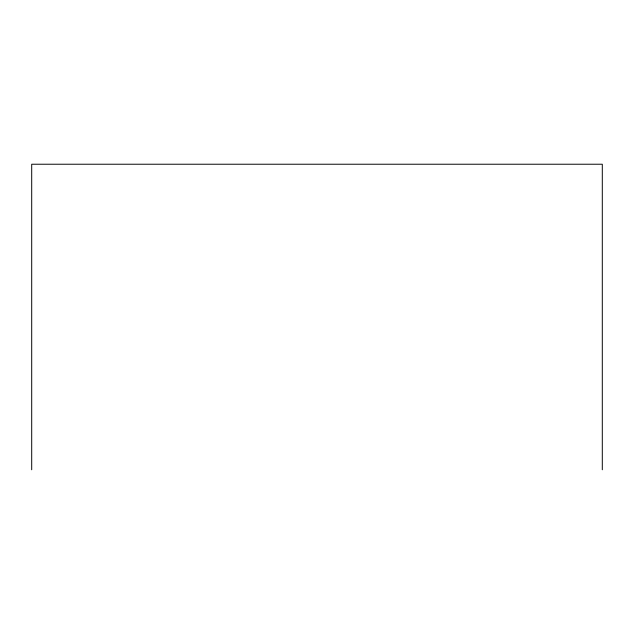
<?xml version="1.0" encoding="UTF-8"?>
<svg xmlns="http://www.w3.org/2000/svg" width="634" height="634" viewBox="0 0 634 634"><rect width="100%" height="100%" fill="white"/><g stroke="black" fill="none" stroke-linecap="round" stroke-linejoin="round"><path stroke-width="0.95" d="M602.3 469.77L602.3 164.23L31.7 164.23L31.7 469.77"/></g></svg>
